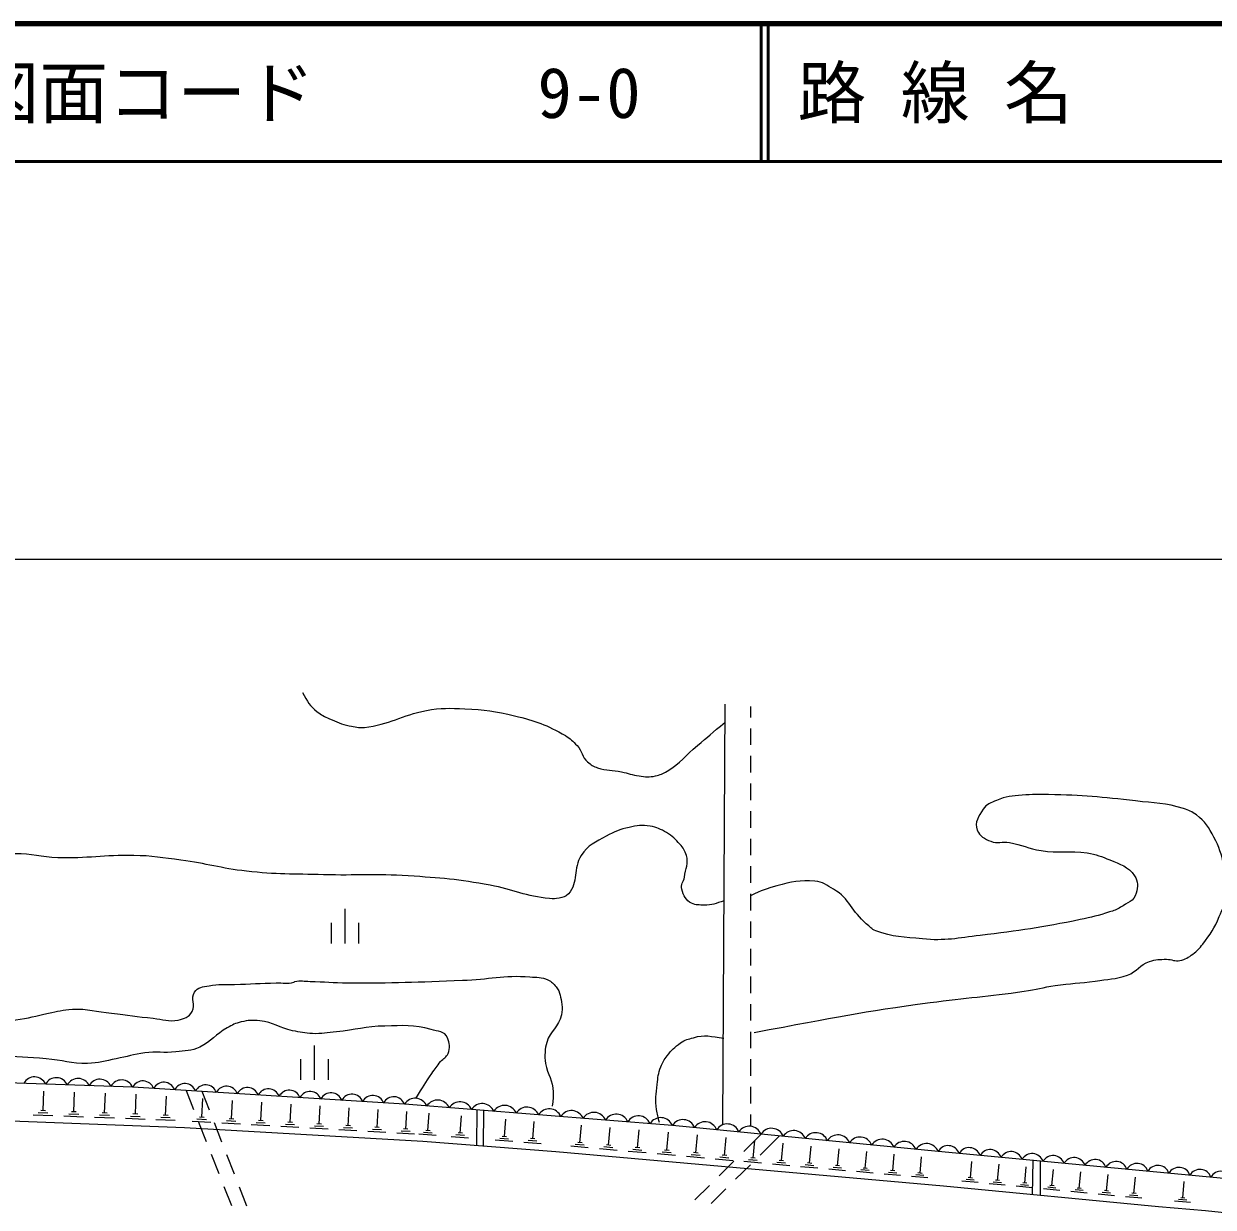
# Model space of a CAD drawing. Units: millimetres, scale not verified. Extents: x 40000 to 680000, y 20000 to 380000.
# Drawn here: x 124257 to 210541, y 294151 to 380000 of the extents above; entities that cross this region are included whole.
import ezdxf
from ezdxf.enums import TextEntityAlignment as Align

# ---------------------------------------------------------------- set-up
doc = ezdxf.new("R2010")
doc.units = ezdxf.units.MM
doc.header["$LTSCALE"] = 1000
for name, color, linetype, lineweight in [('M-BGD', 7, 'Continuous', 25), ('M-STR-HTXT', 7, 'Continuous', 13), ('M-TTL', 2, 'Continuous', 140), ('M-TTL-LINE', 7, 'Continuous', 50)]:
    doc.layers.add(name, color=color, linetype=linetype, lineweight=lineweight)
doc.layers.add('M-TTL-TXT', color=7, linetype='Continuous')
doc.styles.add('ＭＳ ゴシック', font='')
doc.styles.get('ＭＳ ゴシック').set_extended_font_data('MS Gothic')

msp = doc.modelspace()

# ---------------------------------------------------------------- linework, layer by layer
at = {"layer": 'M-BGD'}
for p, q in [((174979, 300159), (175142, 330653)), ((176984, 330480), (176983, 329684)), ((176983, 328884), (176982, 327684)), ((176981, 326884), (176981, 325684)), ((176980, 324884), (176979, 323684)), ((176979, 322884), (176978, 321684)), ((176977, 320884), (176976, 319684)), ((176976, 318884), (176975, 317684)), ((176975, 316884), (176974, 315684)), ((147545, 315785), (147545, 313285)), ((146545, 314785), (146545, 313285)), ((148545, 314785), (148545, 313285)), ((176973, 314884), (176972, 313684)), ((176972, 312884), (176971, 311684)), ((176970, 310884), (176970, 309684)), ((176969, 308884), (176968, 307684)), ((176968, 306884), (176967, 305684)), ((145330, 305894), (145330, 303394)), ((144330, 304894), (144330, 303394)), ((146330, 304894), (146330, 303394)), ((176966, 304884), (176966, 303684)), ((176965, 302884), (176964, 301684)), ((125664, 301159), (125718, 302579)), ((127890, 301075), (127945, 302502)), ((130123, 300991), (130178, 302425)), ((132356, 300906), (132411, 302340)), ((134546, 300811), (134599, 302202)), ((136038, 302612), (136575, 301245)), ((137171, 300679), (137248, 302035)), ((137722, 301202), (137201, 302539)), ((125841, 301152), (125486, 301166)), ((139315, 300555), (139392, 301900)), ((141449, 300431), (141526, 301766)), ((143574, 300307), (143649, 301633)), ((145688, 300184), (145763, 301500)), ((147792, 300062), (147866, 301367)), ((149886, 299940), (149960, 301236)), ((157126, 301202), (157104, 298618)), ((157594, 301165), (157579, 298580)), ((126360, 300777), (124940, 300831)), ((126012, 300968), (125302, 300995)), ((128590, 300691), (127163, 300746)), ((128240, 300883), (127527, 300911)), ((128068, 301068), (127712, 301082)), ((130826, 300606), (129392, 300661)), ((130474, 300799), (129758, 300826)), ((130302, 300985), (129944, 300998)), ((133059, 300520), (131625, 300575)), ((132707, 300713), (131991, 300741)), ((132535, 300899), (132177, 300913)), ((135228, 300437), (133837, 300490)), ((134887, 300624), (134191, 300651)), ((134719, 300805), (134372, 300818)), ((137830, 300302), (136474, 300379)), ((137500, 300491), (136822, 300529)), ((136941, 300315), (137490, 298919)), ((137341, 300670), (137002, 300689)), ((138630, 298873), (138085, 300271)), ((139642, 300367), (138969, 300406)), ((139484, 300545), (139147, 300564)), ((141774, 300245), (141106, 300283)), ((141616, 300421), (141282, 300440)), ((143739, 300298), (143408, 300317)), ((151968, 299818), (152041, 301102)), ((153571, 299714), (153671, 300973)), ((155916, 299529), (156015, 300788)), ((159118, 299277), (159217, 300536)), ((161174, 299115), (161273, 300373)), ((176964, 300884), (176963, 300089)), ((139969, 300180), (138623, 300257)), ((142098, 300059), (140763, 300135)), ((144217, 299938), (142892, 300013)), ((143895, 300122), (143233, 300160)), ((146327, 299818), (145011, 299893)), ((146007, 300001), (145349, 300038)), ((145852, 300175), (145523, 300193)), ((148426, 299698), (147120, 299772)), ((148109, 299880), (147456, 299917)), ((147955, 300052), (147629, 300071)), ((150515, 299579), (149220, 299653)), ((150201, 299759), (149553, 299796)), ((150048, 299931), (149724, 299949)), ((152591, 299461), (151308, 299534)), ((152280, 299639), (151638, 299676)), ((152128, 299809), (151808, 299827)), ((154176, 299350), (152917, 299449)), ((153874, 299532), (153244, 299582)), ((153729, 299702), (153414, 299726)), ((156073, 299517), (155758, 299542)), ((164599, 298832), (164712, 300102)), ((166683, 298651), (166797, 299938)), ((168783, 298469), (168899, 299772)), ((170900, 298285), (171017, 299605)), ((176481, 298197), (177749, 299450)), ((156520, 299165), (155261, 299264)), ((156218, 299347), (155588, 299397)), ((159723, 298913), (158464, 299012)), ((159421, 299095), (158791, 299145)), ((159276, 299265), (158961, 299289)), ((161779, 298751), (160520, 298850)), ((161476, 298933), (160847, 298983)), ((161332, 299103), (161017, 299127)), ((165206, 298458), (163935, 298571)), ((164902, 298645), (164267, 298701)), ((164758, 298818), (164440, 298846)), ((166844, 298637), (166522, 298665)), ((173005, 298096), (173121, 299403)), ((175093, 297906), (175207, 299198)), ((177165, 297718), (177278, 298994)), ((179085, 299319), (177678, 297936)), ((179221, 297532), (179333, 298792)), ((181262, 297347), (181372, 298591)), ((137856, 297988), (138405, 296592)), ((139539, 296544), (138994, 297942)), ((167298, 298272), (166011, 298387)), ((166990, 298462), (166347, 298519)), ((169406, 298085), (168103, 298201)), ((169095, 298277), (168443, 298335)), ((168946, 298454), (168620, 298483)), ((171531, 297897), (170211, 298014)), ((171216, 298091), (170556, 298150)), ((171065, 298271), (170735, 298300)), ((173629, 297711), (172322, 297827)), ((173317, 297903), (172663, 297961)), ((173168, 298081), (172841, 298110)), ((175401, 297716), (174755, 297773)), ((175254, 297892), (174931, 297921)), ((177324, 297704), (177005, 297733)), ((183287, 297163), (183396, 298392)), ((185297, 296981), (185405, 298195)), ((187292, 296800), (187398, 297999)), ((189271, 296621), (189376, 297804)), ((175710, 297526), (174418, 297641)), ((174704, 296439), (175770, 297494)), ((176965, 297234), (175896, 296183)), ((177774, 297343), (176499, 297456)), ((177470, 297531), (176832, 297587)), ((179823, 297161), (178563, 297273)), ((179522, 297347), (178892, 297402)), ((179379, 297518), (179064, 297546)), ((181857, 296981), (180612, 297091)), ((181559, 297164), (180937, 297219)), ((181418, 297333), (181106, 297361)), ((183874, 296802), (182646, 296911)), ((183581, 296983), (182966, 297037)), ((183441, 297150), (183134, 297177)), ((185587, 296803), (184980, 296857)), ((185449, 296968), (185146, 296995)), ((192923, 296282), (193035, 297455)), ((194895, 296094), (195007, 297269)), ((196869, 295905), (196982, 297083)), ((197462, 297540), (197410, 295054)), ((197987, 297491), (197984, 294999)), ((198846, 295717), (198959, 296897)), ((185877, 296624), (184664, 296732)), ((187864, 296448), (186666, 296554)), ((187578, 296624), (186979, 296677)), ((187442, 296787), (187142, 296814)), ((189837, 296273), (188654, 296378)), ((189554, 296447), (188962, 296499)), ((189419, 296608), (189123, 296634)), ((193481, 295932), (192308, 296045)), ((193202, 296107), (192616, 296163)), ((193070, 296268), (192776, 296296)), ((195175, 295918), (194587, 295975)), ((195042, 296079), (194748, 296108)), ((200825, 295528), (200938, 296711)), ((202807, 295339), (202921, 296524)), ((204791, 295149), (204905, 296337)), ((208339, 294826), (208439, 296005)), ((138771, 295662), (139320, 294266)), ((140447, 294215), (139902, 295613)), ((172926, 294681), (173992, 295736)), ((175183, 295482), (174113, 294430)), ((195454, 295743), (194279, 295856)), ((197430, 295554), (196252, 295667)), ((197150, 295730), (196561, 295786)), ((197016, 295891), (196722, 295919)), ((199408, 295365), (198228, 295478)), ((199127, 295541), (198537, 295597)), ((198994, 295702), (198698, 295731)), ((201388, 295175), (200206, 295289)), ((201107, 295352), (200515, 295408)), ((200973, 295514), (200677, 295542)), ((203371, 294986), (202186, 295099)), ((203089, 295162), (202497, 295219)), ((202955, 295325), (202659, 295353)), ((204940, 295135), (204643, 295164)), ((205357, 294796), (204169, 294909)), ((205074, 294973), (204480, 295029)), ((208904, 294481), (207725, 294581)), ((208621, 294653), (208032, 294703)), ((208487, 294813), (208192, 294838))]:
    msp.add_line(p, q, dxfattribs=at)
for points in [[(315241, 287315), (280195, 290437), (258534, 292343), (238752, 293815), (221025, 295322), (190586, 298187), (171309, 300084), (151879, 301616), (132157, 302857), (106878, 303730), (80356, 304371), (70114, 304587)], [(329928, 283413), (318310, 283974), (290535, 286078), (278149, 287035), (256325, 289161), (235754, 291159), (209972, 293888), (206572, 294177), (190976, 295670), (162856, 298164), (153197, 298925), (135907, 299911), (122060, 300441), (104457, 300692), (81867, 300915), (77293, 301613), (70133, 301641)]]:
    msp.add_lwpolyline(points, dxfattribs=at)
for centre, radius, start, end in [((125034, 302728), 875, 23.3903, 152.6504), ((126614, 302673), 875, 23.3903, 152.6504), ((128194, 302618), 875, 23.3903, 152.6504), ((129774, 302564), 875, 23.3903, 152.6504), ((131354, 302509), 875, 23.3903, 152.6504), ((132895, 302482), 828, 19.71958, 153.08053), ((134412, 302386), 828, 19.71958, 153.08053), ((135929, 302291), 828, 19.71958, 153.08053), ((137446, 302196), 828, 19.71958, 153.08053), ((138963, 302100), 828, 19.71958, 153.08053), ((140480, 302005), 828, 19.71958, 153.08053), ((141997, 301909), 828, 19.71958, 153.08053), ((143514, 301814), 828, 19.71958, 153.08053), ((145031, 301718), 828, 19.71958, 153.08053), ((146549, 301623), 828, 19.71958, 153.08053), ((148066, 301527), 828, 19.71958, 153.08053), ((149583, 301432), 828, 19.71958, 153.08053), ((151100, 301337), 828, 19.71958, 153.08053), ((152656, 301144), 910, 22.25253, 148.73012), ((154275, 301016), 910, 22.25253, 148.73012), ((155895, 300888), 910, 22.25253, 148.73012), ((157514, 300761), 910, 22.25253, 148.73012), ((159133, 300633), 910, 22.25253, 148.73012), ((160752, 300505), 910, 22.25253, 148.73012), ((162371, 300378), 910, 22.25253, 148.73012), ((163991, 300250), 910, 22.25253, 148.73012), ((165610, 300122), 910, 22.25253, 148.73012), ((167229, 299995), 910, 22.25253, 148.73012), ((168848, 299867), 910, 22.25253, 148.73012), ((170468, 299739), 910, 22.25253, 148.73012), ((172073, 299605), 901, 20.82259, 147.94137), ((173680, 299447), 901, 20.82259, 147.94137), ((175286, 299289), 901, 20.82259, 147.94137), ((176892, 299131), 901, 20.82259, 147.94137), ((178499, 298973), 901, 20.82259, 147.94137), ((180105, 298815), 901, 20.82259, 147.94137), ((181711, 298657), 901, 20.82259, 147.94137), ((183318, 298499), 901, 20.82259, 147.94137), ((184924, 298341), 901, 20.82259, 147.94137), ((186530, 298183), 901, 20.82259, 147.94137), ((188137, 298025), 901, 20.82259, 147.94137), ((189743, 297867), 901, 20.82259, 147.94137), ((191315, 297783), 834, 18.24098, 151.00357), ((192837, 297640), 834, 18.24098, 151.00357), ((194359, 297497), 834, 18.24098, 151.00357), ((195881, 297353), 834, 18.24098, 151.00357), ((197403, 297210), 834, 18.24098, 151.00357), ((198925, 297067), 834, 18.24098, 151.00357), ((200447, 296923), 834, 18.24098, 151.00357), ((201969, 296780), 834, 18.24098, 151.00357), ((203491, 296637), 834, 18.24098, 151.00357), ((205013, 296494), 834, 18.24098, 151.00357), ((206535, 296350), 834, 18.24098, 151.00357), ((208057, 296207), 834, 18.24098, 151.00357), ((209579, 296064), 834, 18.24098, 151.00357), ((211101, 295921), 834, 18.24098, 151.00357)]:
    msp.add_arc(centre, radius, start, end, dxfattribs=at)
for points, knots in [([(144475, 331494), (144855, 330835), (144987, 330508), (145534, 330096), (145854, 329855), (146057, 329746), (146425, 329587), (146973, 329351), (147279, 329188), (147866, 329079), (148292, 329000), (148538, 328900), (148968, 328952), (150774, 329172), (151675, 329830), (153460, 330182), (154533, 330394), (155164, 330350), (156257, 330309), (157678, 330257), (158478, 330134), (159860, 329801), (161363, 329439), (162207, 329131), (163548, 328361), (163924, 328145), (164091, 327950), (164395, 327641), (164782, 327248), (164739, 326811), (165159, 326454), (165407, 326242), (165568, 326129), (165879, 326030), (166539, 325822), (166948, 325870), (167627, 325736), (168124, 325638), (168387, 325506), (168888, 325437), (169348, 325374), (169624, 325332), (170075, 325438), (170422, 325519), (170621, 325587), (170923, 325777), (171878, 326375), (172266, 326914), (173126, 327642), (173911, 328306), (174156, 328513), (175135, 329341)], [0, 0, 0, 0, 1, 1, 1, 2, 2, 2, 3, 3, 3, 4, 4, 4, 5, 5, 5, 6, 6, 6, 7, 7, 7, 8, 8, 8, 9, 9, 9, 10, 10, 10, 11, 11, 11, 12, 12, 12, 13, 13, 13, 14, 14, 14, 15, 15, 15, 16, 16, 16, 17, 17, 17, 17]), ([(177241, 306832), (183351, 307965), (184989, 308321), (189998, 308996), (192663, 309355), (194173, 309426), (196833, 309822), (197711, 309952), (198192, 310092), (199068, 310230), (200199, 310407), (200849, 310382), (201981, 310551), (202902, 310688), (203445, 310682), (204323, 310990), (205012, 311232), (205216, 311755), (205912, 311976), (206381, 312125), (206670, 312132), (207163, 312135), (207542, 312137), (207759, 311962), (208130, 312042), (208532, 312128), (208745, 312264), (209070, 312517), (209384, 312762), (209550, 312920), (209790, 313237), (210336, 313960), (210626, 314395), (210977, 315230), (211220, 315809), (211423, 316130), (211485, 316756), (211571, 317615), (211503, 318117), (211315, 318959), (211132, 319782), (210980, 320244), (210594, 320994), (210228, 321707), (209969, 322130), (209323, 322604), (208994, 322845), (208778, 322947), (208390, 323070), (207080, 323486), (206280, 323462), (204915, 323621), (202458, 323905), (201072, 324041), (198599, 324086), (197854, 324099), (197435, 324101), (196692, 324043), (195951, 323985), (195510, 323956), (194827, 323661), (194410, 323481), (194093, 323411), (193853, 323025), (193525, 322500), (193204, 322076), (193429, 321500), (193609, 321040), (193949, 320887), (194404, 320694), (194893, 320487), (195237, 320700), (195760, 320610), (196670, 320454), (197136, 320155), (198049, 320017), (199344, 319821), (200103, 320048), (201397, 319848), (202065, 319745), (202426, 319598), (203050, 319340), (203814, 319023), (204361, 318876), (204831, 318195), (205114, 317785), (205075, 317409), (204958, 316924), (204818, 316343), (204305, 316248), (203814, 315907), (203533, 315712), (203333, 315675), (203009, 315567), (202197, 315299), (201727, 315188), (200889, 315016), (198082, 314439), (196488, 314207), (193642, 313871), (192011, 313678), (191079, 313444), (189446, 313616), (188109, 313756), (187313, 313734), (186055, 314208), (185746, 314325), (185633, 314507), (185377, 314717), (184337, 315573), (184168, 316540), (183003, 317217), (182503, 317508), (182224, 317772), (181647, 317810), (180565, 317882), (179937, 317761), (178892, 317471), (178125, 317258), (177823, 317142), (176985, 316750)], [0, 0, 0, 0, 1, 1, 1, 2, 2, 2, 3, 3, 3, 4, 4, 4, 5, 5, 5, 6, 6, 6, 7, 7, 7, 8, 8, 8, 9, 9, 9, 10, 10, 10, 11, 11, 11, 12, 12, 12, 13, 13, 13, 14, 14, 14, 15, 15, 15, 16, 16, 16, 17, 17, 17, 18, 18, 18, 19, 19, 19, 20, 20, 20, 21, 21, 21, 22, 22, 22, 23, 23, 23, 24, 24, 24, 25, 25, 25, 26, 26, 26, 27, 27, 27, 28, 28, 28, 29, 29, 29, 30, 30, 30, 31, 31, 31, 32, 32, 32, 33, 33, 33, 34, 34, 34, 35, 35, 35, 36, 36, 36, 37, 37, 37, 38, 38, 38, 39, 39, 39, 40, 40, 40, 40]), ([(175066, 316387), (174443, 316178), (174190, 316058), (173607, 316072), (173251, 316081), (173025, 316043), (172704, 316198), (172266, 316411), (172127, 316750), (171984, 317215), (171879, 317554), (172136, 317749), (172185, 318100), (172270, 318711), (172501, 319083), (172322, 319674), (172217, 320022), (172094, 320204), (171856, 320479), (171525, 320860), (171319, 321077), (170881, 321327), (170448, 321573), (170185, 321709), (169694, 321793), (169106, 321893), (168755, 321820), (168168, 321708), (167489, 321577), (167125, 321399), (166516, 321072), (165725, 320647), (165174, 320431), (164693, 319673), (164077, 318700), (164520, 317741), (163761, 316875), (163571, 316658), (163364, 316648), (163083, 316578), (162826, 316514), (162670, 316512), (162405, 316536), (160681, 316688), (159784, 317193), (158082, 317510), (155789, 317937), (154476, 318032), (152148, 318187), (149753, 318347), (148402, 318199), (146003, 318271), (143816, 318337), (142581, 318274), (140408, 318524), (138540, 318739), (137526, 319085), (135661, 319329), (134325, 319504), (133575, 319644), (132228, 319667), (130075, 319705), (128870, 319435), (126718, 319497), (125504, 319532), (124838, 319812), (123624, 319793), (122669, 319779), (122163, 319434), (121208, 319411), (120163, 319386), (119604, 319708), (118568, 319845), (117814, 319945), (117381, 319920), (116631, 320046), (115843, 320179), (115406, 320290), (114639, 320512), (113577, 320819), (113032, 321147), (111968, 321444), (111036, 321705), (110514, 321884), (109552, 321995), (108466, 322120), (107843, 322187), (106755, 322079), (105934, 321998), (105463, 321952), (104678, 321698), (103084, 321180), (102316, 320564), (100737, 320002), (99572, 319586), (98898, 319397), (97685, 319153), (96902, 318996), (96449, 318970), (95651, 318941), (93590, 318867), (92458, 319422), (90395, 319449), (89500, 319461), (88980, 319520), (88107, 319321), (87529, 319190), (87148, 318959), (86878, 318431), (86772, 318224), (86795, 318067), (86835, 317838), (86927, 317317), (87147, 317072), (87302, 316566), (87484, 315975), (87595, 315645), (87726, 315041), (87938, 314061), (87767, 313454), (88065, 312498), (88178, 312137), (88235, 311921), (88447, 311608), (88762, 311142), (88994, 310913), (89422, 310548), (90021, 310039), (90456, 309881), (91160, 309531), (92028, 309100), (92554, 308930), (93491, 308684), (95087, 308265), (95999, 308038), (97645, 307922), (98520, 307860), (99016, 307903), (99891, 307965), (100674, 308019), (101119, 308042), (101883, 308219), (102985, 308474), (103520, 308937), (104638, 309110), (105604, 309259), (106162, 308991), (107138, 309025), (108037, 309056), (108528, 309275), (109427, 309280), (110312, 309285), (110802, 309137), (111674, 308984), (113272, 308702), (114131, 308331), (115742, 308137), (118820, 307766), (120579, 307503), (123668, 307756), (124610, 307834), (125112, 308054), (126042, 308223), (126719, 308346), (127091, 308491), (127779, 308520), (128897, 308567), (129515, 308342), (130627, 308217), (131810, 308084), (132468, 307974), (133652, 307858), (134353, 307789), (134761, 307579), (135449, 307726), (135906, 307824), (136248, 307940), (136468, 308352), (136726, 308838), (136353, 309279), (136637, 309750), (136871, 310138), (137255, 310119), (137697, 310217), (138403, 310373), (138824, 310272), (139546, 310305), (140728, 310357), (141389, 310386), (142571, 310430), (143067, 310448), (143364, 310338), (143842, 310472), (143878, 310482), (143891, 310505), (143927, 310515), (144340, 310627), (144594, 310543), (145021, 310532), (146089, 310506), (146685, 310443), (147753, 310433), (151005, 310402), (152827, 310495), (156077, 310610), (157987, 310678), (159060, 311019), (160965, 310856), (161483, 310812), (161814, 310877), (162279, 310645), (162552, 310508), (162682, 310375), (162872, 310136), (163198, 309726), (163190, 309377), (163296, 308865), (163357, 308572), (163310, 308395), (163254, 308102), (163089, 307236), (162447, 306954), (162195, 306110), (162113, 305836), (162085, 305674), (162068, 305389), (162049, 305075), (162057, 304894), (162110, 304584), (162254, 303757), (162655, 303346), (162662, 302507), (162665, 302108), (162662, 301932), (162577, 301490)], [0, 0, 0, 0, 1, 1, 1, 2, 2, 2, 3, 3, 3, 4, 4, 4, 5, 5, 5, 6, 6, 6, 7, 7, 7, 8, 8, 8, 9, 9, 9, 10, 10, 10, 11, 11, 11, 12, 12, 12, 13, 13, 13, 14, 14, 14, 15, 15, 15, 16, 16, 16, 17, 17, 17, 18, 18, 18, 19, 19, 19, 20, 20, 20, 21, 21, 21, 22, 22, 22, 23, 23, 23, 24, 24, 24, 25, 25, 25, 26, 26, 26, 27, 27, 27, 28, 28, 28, 29, 29, 29, 30, 30, 30, 31, 31, 31, 32, 32, 32, 33, 33, 33, 34, 34, 34, 35, 35, 35, 36, 36, 36, 37, 37, 37, 38, 38, 38, 39, 39, 39, 40, 40, 40, 41, 41, 41, 42, 42, 42, 43, 43, 43, 44, 44, 44, 45, 45, 45, 46, 46, 46, 47, 47, 47, 48, 48, 48, 49, 49, 49, 50, 50, 50, 51, 51, 51, 52, 52, 52, 53, 53, 53, 54, 54, 54, 55, 55, 55, 56, 56, 56, 57, 57, 57, 58, 58, 58, 59, 59, 59, 60, 60, 60, 61, 61, 61, 62, 62, 62, 63, 63, 63, 64, 64, 64, 65, 65, 65, 66, 66, 66, 67, 67, 67, 68, 68, 68, 69, 69, 69, 70, 70, 70, 71, 71, 71, 72, 72, 72, 73, 73, 73, 74, 74, 74, 75, 75, 75, 76, 76, 76, 77, 77, 77, 78, 78, 78, 78]), ([(152702, 302039), (153231, 302913), (153368, 303164), (153852, 303846), (154096, 304191), (154224, 304391), (154493, 304715), (154692, 304955), (154930, 305009), (155032, 305303), (155179, 305725), (155165, 306036), (154990, 306447), (154787, 306924), (154301, 306896), (153803, 307041), (152543, 307406), (151766, 307319), (150455, 307294), (149071, 307268), (148314, 307002), (146937, 306870), (146259, 306805), (145879, 306715), (145199, 306743), (144631, 306765), (144315, 306839), (143758, 306954), (142809, 307151), (142348, 307576), (141384, 307674), (140856, 307728), (140544, 307713), (140028, 307589), (139610, 307490), (139384, 307380), (139011, 307165), (138187, 306692), (137872, 306187), (137019, 305766), (136399, 305460), (135968, 305512), (135282, 305427), (134407, 305319), (133901, 305459), (133027, 305348), (132208, 305244), (131770, 305070), (130959, 304918), (130151, 304766), (129704, 304594), (128882, 304578), (127699, 304555), (127051, 304819), (125873, 304917), (124535, 305028), (123782, 305085), (122439, 305086), (121263, 305087), (120607, 304955), (119430, 304958), (118212, 304961), (117534, 305149), (116315, 305141), (115329, 305134), (114779, 305032), (113793, 305000), (112221, 304948), (111338, 304919), (109767, 304999), (108702, 305053), (108115, 305186), (107054, 305296), (106194, 305384), (105715, 305491), (104850, 305507), (103804, 305527), (103225, 305352), (102180, 305295), (99932, 305171), (99143, 305257), (96416, 305379)], [0, 0, 0, 0, 1, 1, 1, 2, 2, 2, 3, 3, 3, 4, 4, 4, 5, 5, 5, 6, 6, 6, 7, 7, 7, 8, 8, 8, 9, 9, 9, 10, 10, 10, 11, 11, 11, 12, 12, 12, 13, 13, 13, 14, 14, 14, 15, 15, 15, 16, 16, 16, 17, 17, 17, 18, 18, 18, 19, 19, 19, 20, 20, 20, 21, 21, 21, 22, 22, 22, 23, 23, 23, 24, 24, 24, 25, 25, 25, 26, 26, 26, 27, 27, 27, 27]), ([(170376, 300304), (170247, 300718), (170221, 300868), (170164, 301237), (170055, 301940), (170132, 302351), (170206, 303059), (170259, 303563), (170282, 303857), (170460, 304331), (170588, 304671), (170709, 304844), (170926, 305136), (171240, 305559), (171476, 305757), (171901, 306069), (172218, 306301), (172455, 306340), (172833, 306450), (173660, 306692), (174092, 306548), (175037, 306408)], [0, 0, 0, 0, 1, 1, 1, 2, 2, 2, 3, 3, 3, 4, 4, 4, 5, 5, 5, 6, 6, 6, 7, 7, 7, 7])]:
    msp.add_open_spline(points, degree=3, knots=knots, dxfattribs=at)
at = {"layer": 'M-STR-HTXT'}
msp.add_line((76651, 341171), (547606, 341171), dxfattribs=at)
at = {"layer": 'M-TTL'}
msp.add_line((680000, 380000), (40000, 380000), dxfattribs=at)
at = {"layer": 'M-TTL-LINE'}
for p, q in [((177750, 380000), (177750, 370000)), ((178250, 380000), (178250, 370000)), ((40000, 370000), (680000, 370000))]:
    msp.add_line(p, q, dxfattribs=at)

# ---------------------------------------------------------------- texts
at = {"layer": 'M-TTL-TXT', "style": 'ＭＳ ゴシック'}
for s, p in [('図面コード', (120380, 375000)), ('路 線 名', (180380, 375000)), ('9-0', (161521, 375000))]:
    msp.add_text(s, height=3666, dxfattribs=at).set_placement(p, align=Align.MIDDLE_LEFT)

doc.saveas('drawing.dxf')
